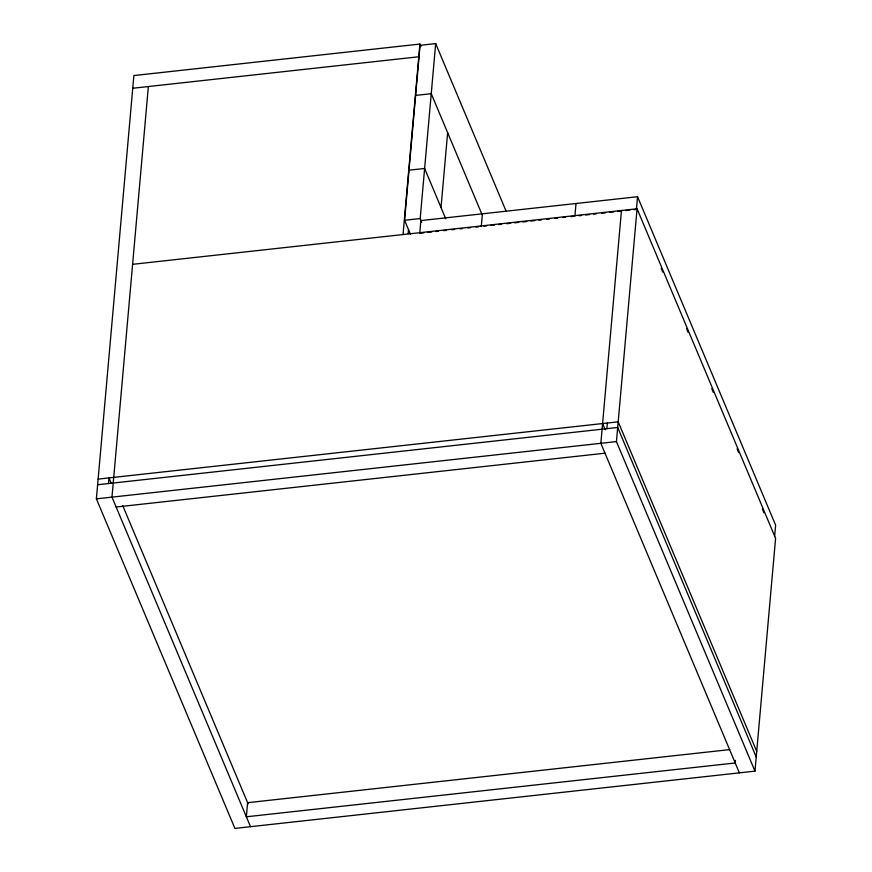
<?xml version="1.0" encoding="UTF-8"?>
<svg xmlns="http://www.w3.org/2000/svg" width="872" height="872" viewBox="0 0 872 872"><rect width="100%" height="100%" fill="white"/><g stroke="black" fill="none" stroke-linecap="round" stroke-linejoin="round"><path stroke-width="1.31" d="M132.609 264.325L637.061 208.779L775.59 538.329L754.967 771.142L234.906 828.4L96.378 498.849L133.874 75.559L419.912 44.058L420.969 46.565M108.466 483.546L108.967 477.9L111.071 482.914M148.36 86.535L111.976 497.127L250.515 826.678M403.038 234.546L419.912 44.058M410.374 234.067L404.575 220.278L420.075 45.322L435.684 43.6L506.294 211.591M408.151 233.576L408.51 229.5M421.765 222.327L420.184 218.556L435.684 43.6M441.014 207.471L447.641 132.686M481.279 226.502L482.401 213.804M574.888 216.202L576.011 203.503M621.464 210.501L600.841 443.303L739.369 772.854M606.858 428.675L607.359 423.029M423.748 232.835L419.737 233.282L420.86 220.583L637.552 196.723L636.429 209.422L633.748 209.716M754.967 771.142L616.439 441.592L637.061 208.779M735.434 760.406L735.216 762.967L246.351 816.792L247.604 802.687L729.69 749.604M774.609 536.607L775.622 525.173L637.552 196.723M132.751 88.257L418.789 56.767M415.639 95.408L431.248 93.686L481.856 214.087M409.023 170.193L424.62 168.47L445.745 218.741M404.575 220.278L420.184 218.556M427.76 232.399L431.782 231.952M435.793 231.516L438.463 231.222M443.815 230.633L446.497 230.339M451.849 229.75L454.519 229.456M459.871 228.867L462.552 228.562M467.893 227.974L470.575 227.679M475.927 227.091L478.597 226.796M483.949 226.208L486.631 225.913M490.642 225.477L494.653 225.031M498.664 224.595L501.335 224.3M506.687 223.712L510.698 223.265M514.709 222.829L518.72 222.382M522.731 221.946L526.743 221.499M530.754 221.052L534.765 220.616M538.776 220.169L541.458 219.875M546.809 219.286L549.48 218.992M554.832 218.403L557.502 218.109M562.854 217.52L565.525 217.226M570.877 216.638L573.547 216.343M578.899 215.755L581.58 215.46M585.592 215.024L589.603 214.577M593.614 214.141L596.295 213.836M601.647 213.248L605.659 212.812M609.67 212.365L613.681 211.929M617.703 211.482L621.714 211.046M625.725 210.599L629.737 210.163M98.133 479.099L618.193 421.83L756.722 751.381M97.631 484.745L617.692 427.476L756.22 757.027M96.378 498.849L616.439 441.592M116.14 507.014L604.994 453.189M661.194 268.347L662.774 272.108M686.493 328.515L688.073 332.276M711.781 388.694L713.361 392.455M737.08 448.862L738.66 452.623M762.379 509.041L763.959 512.801M602.585 423.552L605.223 429.831M122.712 505.575L248.073 803.799"/></g></svg>
